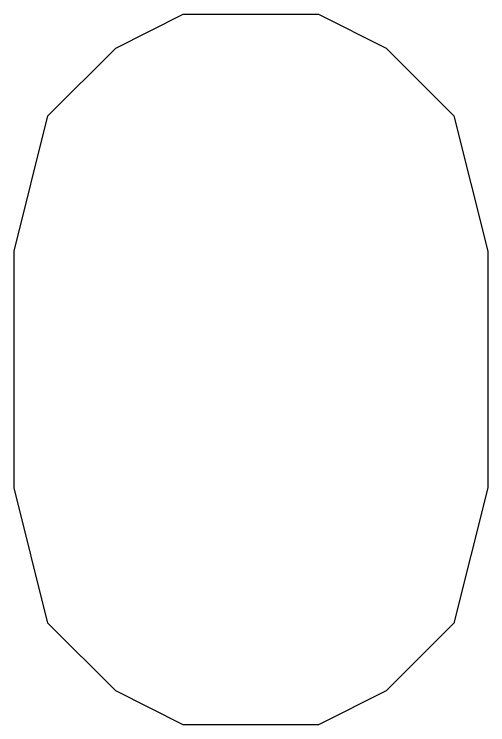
# Model space of a CAD drawing. Header units: millimetres. Extents: x 10 to 287, y -200 to -10.
# Drawn here: x 74.809 to 75.656, y -74.239 to -72.969 of the extents above; entities that cross this region are included whole.
import ezdxf

# ---------------------------------------------------------------- set-up
doc = ezdxf.new("R2010")
doc.units = ezdxf.units.MM
doc.layers.add('RED', color=14, linetype='CONTINUOUS')

msp = doc.modelspace()

# ---------------------------------------------------------------- linework, layer by layer
at = {"layer": 'RED', "linetype": 'CONTINUOUS'}
for p, q in [((74.9905, -73.0297), (75.1114, -72.9692)), ((75.1114, -72.9692), (75.3533, -72.9692)), ((75.3533, -72.9692), (75.4743, -73.0297)), ((74.8695, -73.1507), (74.9905, -73.0297)), ((75.4743, -73.0297), (75.5952, -73.1507)), ((74.8091, -73.3926), (74.8695, -73.1507)), ((75.5952, -73.1507), (75.6557, -73.3926)), ((74.8091, -73.8159), (74.8091, -73.3926)), ((75.6557, -73.3926), (75.6557, -73.8159)), ((74.8695, -74.0578), (74.8091, -73.8159)), ((75.6557, -73.8159), (75.5952, -74.0578)), ((74.9905, -74.1788), (74.8695, -74.0578)), ((75.5952, -74.0578), (75.4743, -74.1788)), ((75.1114, -74.2392), (74.9905, -74.1788)), ((75.4743, -74.1788), (75.3533, -74.2392)), ((75.3533, -74.2392), (75.1114, -74.2392))]:
    msp.add_line(p, q, dxfattribs=at)

doc.saveas('drawing.dxf')
